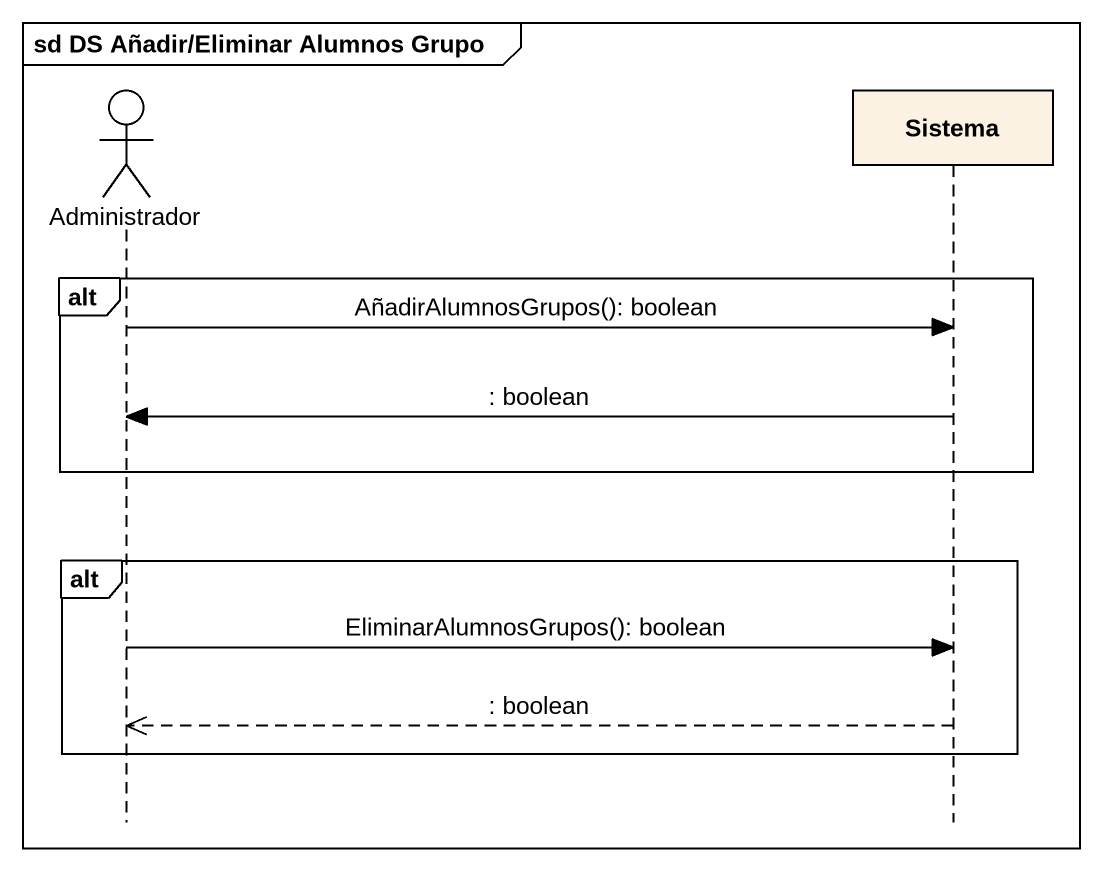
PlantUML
@startuml
mainframe sd DS Añadir/Eliminar Alumnos Grupo
hide footbox
actor Administrador
participant Sistema

alt
  Administrador -> Sistema : AñadirAlumnosGrupos(): boolean
  Sistema -> Administrador : : boolean
end
alt
  Administrador -> Sistema : EliminarAlumnosGrupos(): boolean
  Sistema -->> Administrador : : boolean
end
@enduml
